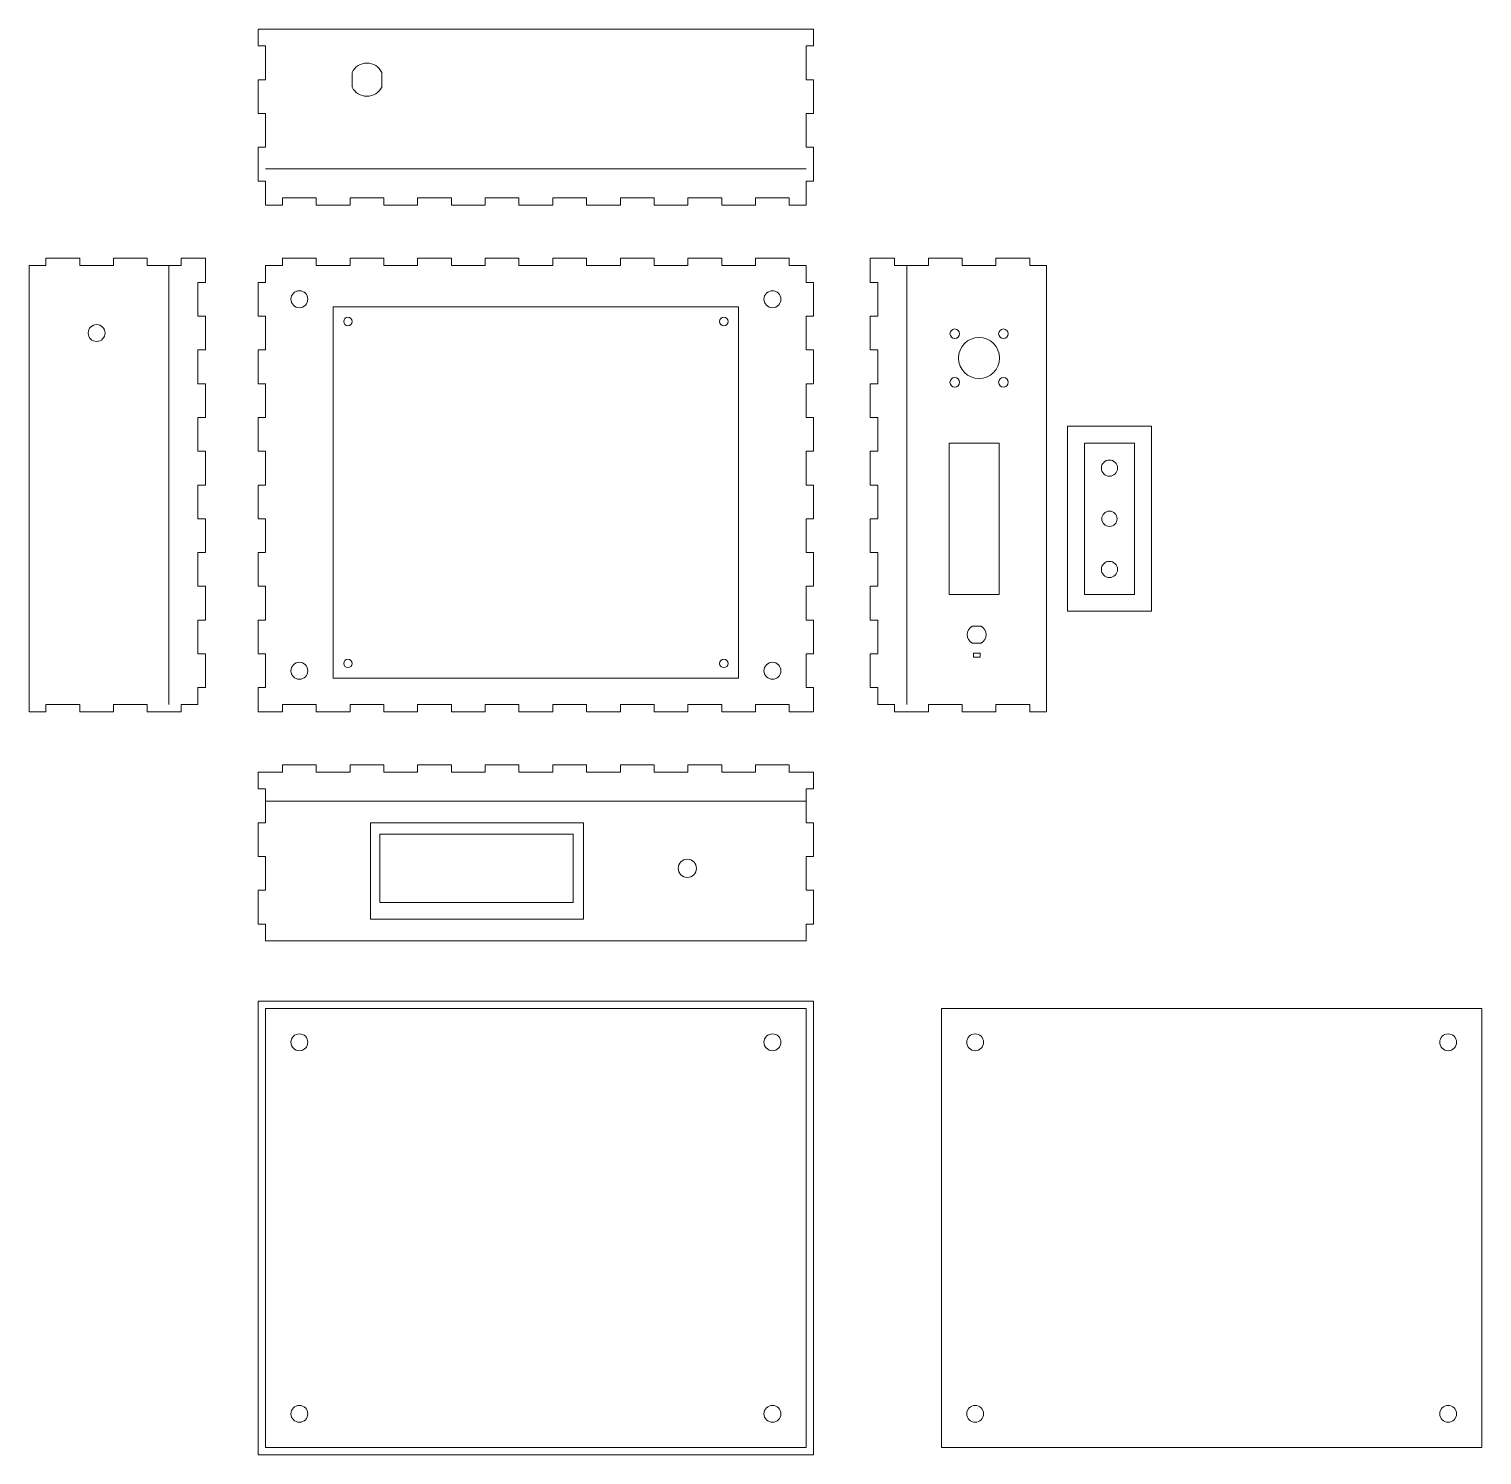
# Model space of a CAD drawing. Header units: inches. Extents: x -4.5 to 17, y -11.4 to 9.7.
import ezdxf

# ---------------------------------------------------------------- set-up
doc = ezdxf.new("R2010")
doc.units = ezdxf.units.IN
doc.header["$MEASUREMENT"] = 0
for name, color, linetype, lineweight in [('A-DETL-LWT1', 5, 'Continuous', 0), ('A-DETL-LWT3', 8, 'Continuous', 0), ('A-DETL-LWT4', 3, 'Continuous', 0), ('A-DETL-LWT5', 2, 'Continuous', 0)]:
    doc.layers.add(name, color=color, linetype=linetype, lineweight=lineweight)

# ---------------------------------------------------------------- blocks, each defined once
blk = doc.blocks.new('uBitX Board')
blk.add_lwpolyline([(0, 0), (6, 0), (6, 5.5), (0, 5.5)], close=True)
for centre in [(0.21875, 5.28125), (5.78125, 5.28125), (0.21875, 0.21875), (5.78125, 0.21875)]:
    blk.add_circle(centre, 0.0625)

msp = doc.modelspace()

# ---------------------------------------------------------------- linework, layer by layer
at = {"layer": 'A-DETL-LWT1'}
for p, q in [((-1, 7.64), (7, 7.64)), ((-2.43, 6.21), (-2.43, -0.29)), ((8.488, -0.29), (8.488, 6.21)), ((-1, -1.72), (7, -1.72))]:
    msp.add_line(p, q, dxfattribs=at)
msp.add_lwpolyline([(0.555, -2.04), (3.705, -2.04), (3.705, -3.465), (0.555, -3.465)], close=True, dxfattribs=at)
at = {"layer": 'A-DETL-LWT3'}
for points in [[(10.868, 3.83), (12.108, 3.83), (12.108, 1.09), (10.868, 1.09)], [(9, -4.79), (17, -4.79), (17, -11.29), (9, -11.29)]]:
    msp.add_lwpolyline(points, close=True, dxfattribs=at)
for centre, radius in [((11.488, 3.21), 0.12), ((11.488, 2.46), 0.113), ((11.488, 1.71), 0.12), ((9.5, -5.29), 0.125), ((16.5, -5.29), 0.125), ((9.5, -10.79), 0.125), ((16.5, -10.79), 0.125)]:
    msp.add_circle(centre, radius, dxfattribs=at)
at = {"layer": 'A-DETL-LWT4'}
for points in [[(7, 7.46), (7, 7.101), (6.75, 7.101), (6.75, 7.21), (6.25, 7.21), (6.25, 7.101), (5.75, 7.101), (5.75, 7.21), (5.25, 7.21), (5.25, 7.101), (4.75, 7.101), (4.75, 7.21), (4.25, 7.21), (4.25, 7.101), (3.75, 7.101), (3.75, 7.21), (3.25, 7.21), (3.25, 7.101), (2.75, 7.101), (2.75, 7.21), (2.25, 7.21), (2.25, 7.101), (1.75, 7.101), (1.75, 7.21), (1.25, 7.21), (1.25, 7.101), (0.75, 7.101), (0.75, 7.21), (0.25, 7.21), (0.25, 7.101), (-0.25, 7.101), (-0.25, 7.21), (-0.75, 7.21), (-0.75, 7.101), (-1, 7.101), (-1, 7.46), (-1.109, 7.46), (-1.109, 7.96), (-1, 7.96), (-1, 8.46), (-1.109, 8.46), (-1.109, 8.96), (-1, 8.96), (-1, 9.46), (-1.109, 9.46), (-1.109, 9.71), (7.109, 9.71), (7.109, 9.46), (7, 9.46), (7, 8.96), (7.109, 8.96), (7.109, 8.46), (7, 8.46), (7, 7.96), (7.109, 7.96), (7.109, 7.46)], [(-4.25, -0.29), (-3.75, -0.29), (-3.75, -0.399), (-3.25, -0.399), (-3.25, -0.29), (-2.75, -0.29), (-2.75, -0.399), (-2.25, -0.399), (-2.25, -0.29), (-2, -0.29), (-2, -0.04), (-1.891, -0.04), (-1.891, 0.46), (-2, 0.46), (-2, 0.96), (-1.891, 0.96), (-1.891, 1.46), (-2, 1.46), (-2, 1.96), (-1.891, 1.96), (-1.891, 2.46), (-2, 2.46), (-2, 2.96), (-1.891, 2.96), (-1.891, 3.46), (-2, 3.46), (-2, 3.96), (-1.891, 3.96), (-1.891, 4.46), (-2, 4.46), (-2, 4.96), (-1.891, 4.96), (-1.891, 5.46), (-2, 5.46), (-2, 5.96), (-1.891, 5.96), (-1.891, 6.319), (-2.25, 6.319), (-2.25, 6.21), (-2.75, 6.21), (-2.75, 6.319), (-3.25, 6.319), (-3.25, 6.21), (-3.75, 6.21), (-3.75, 6.319), (-4.25, 6.319), (-4.25, 6.21), (-4.5, 6.21), (-4.5, -0.29), (-4.5, -0.399), (-4.25, -0.399)], [(-1.109, 5.46), (-1.109, 5.96), (-1, 5.96), (-1, 6.21), (-0.75, 6.21), (-0.75, 6.319), (-0.25, 6.319), (-0.25, 6.21), (0.25, 6.21), (0.25, 6.319), (0.75, 6.319), (0.75, 6.21), (1.25, 6.21), (1.25, 6.319), (1.75, 6.319), (1.75, 6.21), (2.25, 6.21), (2.25, 6.319), (2.75, 6.319), (2.75, 6.21), (3.25, 6.21), (3.25, 6.319), (3.75, 6.319), (3.75, 6.21), (4.25, 6.21), (4.25, 6.319), (4.75, 6.319), (4.75, 6.21), (5.25, 6.21), (5.25, 6.319), (5.75, 6.319), (5.75, 6.21), (6.25, 6.21), (6.25, 6.319), (6.75, 6.319), (6.75, 6.21), (7, 6.21), (7, 5.96), (7.109, 5.96), (7.109, 5.46), (7, 5.46), (7, 4.96), (7.109, 4.96), (7.109, 4.46), (7, 4.46), (7, 3.96), (7.109, 3.96), (7.109, 3.46), (7, 3.46), (7, 2.96), (7.109, 2.96), (7.109, 2.46), (7, 2.46), (7, 1.96), (7.109, 1.96), (7.109, 1.46), (7, 1.46), (7, 0.96), (7.109, 0.96), (7.109, 0.46), (7, 0.46), (7, -0.04), (7.109, -0.04), (7.109, -0.399), (6.75, -0.399), (6.75, -0.29), (6.25, -0.29), (6.25, -0.399), (5.75, -0.399), (5.75, -0.29), (5.25, -0.29), (5.25, -0.399), (4.75, -0.399), (4.75, -0.29), (4.25, -0.29), (4.25, -0.399), (3.75, -0.399), (3.75, -0.29), (3.25, -0.29), (3.25, -0.399), (2.75, -0.399), (2.75, -0.29), (2.25, -0.29), (2.25, -0.399), (1.75, -0.399), (1.75, -0.29), (1.25, -0.29), (1.25, -0.399), (0.75, -0.399), (0.75, -0.29), (0.25, -0.29), (0.25, -0.399), (-0.25, -0.399), (-0.25, -0.29), (-0.75, -0.29), (-0.75, -0.399), (-1.109, -0.399), (-1.109, -0.04), (-1, -0.04), (-1, 0.46), (-1.109, 0.46), (-1.109, 0.96), (-1, 0.96), (-1, 1.46), (-1.109, 1.46), (-1.109, 1.96), (-1, 1.96), (-1, 2.46), (-1.109, 2.46), (-1.109, 2.96), (-1, 2.96), (-1, 3.46), (-1.109, 3.46), (-1.109, 3.96), (-1, 3.96), (-1, 4.46), (-1.109, 4.46), (-1.109, 4.96), (-1, 4.96), (-1, 5.46)], [(7.949, 5.46), (8.058, 5.46), (8.058, 5.96), (7.949, 5.96), (7.949, 6.319), (8.308, 6.319), (8.308, 6.21), (8.808, 6.21), (8.808, 6.319), (9.308, 6.319), (9.308, 6.21), (9.808, 6.21), (9.808, 6.319), (10.308, 6.319), (10.308, 6.21), (10.558, 6.21), (10.558, -0.399), (10.308, -0.399), (10.308, -0.29), (9.808, -0.29), (9.808, -0.399), (9.308, -0.399), (9.308, -0.29), (8.808, -0.29), (8.808, -0.399), (8.308, -0.399), (8.308, -0.29), (8.058, -0.29), (8.058, -0.04), (7.949, -0.04), (7.949, 0.46), (8.058, 0.46), (8.058, 0.96), (7.949, 0.96), (7.949, 1.46), (8.058, 1.46), (8.058, 1.96), (7.949, 1.96), (7.949, 2.46), (8.058, 2.46), (8.058, 2.96), (7.949, 2.96), (7.949, 3.46), (8.058, 3.46), (8.058, 3.96), (7.949, 3.96), (7.949, 4.46), (8.058, 4.46), (8.058, 4.96), (7.949, 4.96)], [(9.118, 3.58), (9.858, 3.58), (9.858, 1.34), (9.118, 1.34)], [(9.474, 0.469), (9.474, 0.409), (9.574, 0.409), (9.574, 0.469)], [(4.25, -1.29), (4.25, -1.181), (4.75, -1.181), (4.75, -1.29), (5.25, -1.29), (5.25, -1.181), (5.75, -1.181), (5.75, -1.29), (6.25, -1.29), (6.25, -1.181), (6.75, -1.181), (6.75, -1.29), (7, -1.29), (7.109, -1.29), (7.109, -1.54), (7, -1.54), (7, -2.04), (7.109, -2.04), (7.109, -2.54), (7, -2.54), (7, -3.04), (7.109, -3.04), (7.109, -3.54), (7, -3.54), (7, -3.79), (-1, -3.79), (-1, -3.54), (-1.109, -3.54), (-1.109, -3.04), (-1, -3.04), (-1, -2.54), (-1.109, -2.54), (-1.109, -2.04), (-1, -2.04), (-1, -1.54), (-1.109, -1.54), (-1.109, -1.29), (-1, -1.29), (-0.75, -1.29), (-0.75, -1.181), (-0.25, -1.181), (-0.25, -1.29), (0.25, -1.29), (0.25, -1.181), (0.75, -1.181), (0.75, -1.29), (1.25, -1.29), (1.25, -1.181), (1.75, -1.181), (1.75, -1.29), (2.25, -1.29), (2.25, -1.181), (2.75, -1.181), (2.75, -1.29), (3.25, -1.29), (3.25, -1.181), (3.75, -1.181), (3.75, -1.29)], [(0.689, -2.209), (3.551, -2.209), (3.551, -3.221), (0.689, -3.221)], [(-1.109, -4.681), (7.109, -4.681), (7.109, -11.399), (-1.109, -11.399)]]:
    msp.add_lwpolyline(points, close=True, dxfattribs=at)
for points in [[(0.72, 8.852), (0.72, 9.068, 0.623549), (0.28, 9.068), (0.28, 8.852, 0.623549)], [(9.458, 0.869, 0.606096), (9.458, 0.619), (9.589, 0.619, 0.606096), (9.589, 0.869)]]:
    msp.add_lwpolyline(points, format="xyb", close=True, dxfattribs=at)
for centre, radius in [((-0.5, 5.71), 0.125), ((6.5, 5.71), 0.125), ((0.219, 5.381), 0.0625), ((5.781, 5.381), 0.0625), ((-3.5, 5.21), 0.125), ((9.198, 5.2), 0.07), ((9.918, 5.2), 0.07), ((9.558, 4.84), 0.304), ((9.198, 4.48), 0.07), ((9.918, 4.48), 0.07), ((-0.5, 0.21), 0.125), ((0.219, 0.319), 0.0625), ((5.781, 0.319), 0.0625), ((6.5, 0.21), 0.125), ((5.241, -2.715), 0.135), ((-0.5, -5.29), 0.125), ((6.5, -5.29), 0.125), ((-0.5, -10.79), 0.125), ((6.5, -10.79), 0.125)]:
    msp.add_circle(centre, radius, dxfattribs=at)
at = {"layer": 'A-DETL-LWT5'}
for points in [[(11.118, 3.58), (11.858, 3.58), (11.858, 1.34), (11.118, 1.34)], [(-1, -4.79), (7, -4.79), (7, -11.29), (-1, -11.29)]]:
    msp.add_lwpolyline(points, close=True, dxfattribs=at)

# ---------------------------------------------------------------- block references
at = {"layer": 'A-DETL-LWT1'}
msp.add_blockref('uBitX Board', (0, 0.1), dxfattribs=at)

doc.saveas('drawing.dxf')
